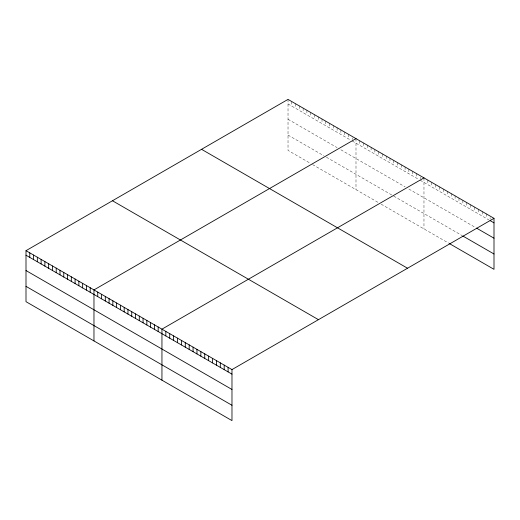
<?xml version="1.0" encoding="UTF-8"?>
<svg xmlns="http://www.w3.org/2000/svg" width="520" height="520" viewBox="0 0 520 520"><rect width="100%" height="100%" fill="white"/><g stroke="black" fill="none" stroke-linecap="round" stroke-linejoin="round"><path stroke-width="0.39" stroke-dasharray="2.6 1.95" d="M288.022 99.392L288.022 150.41L310.681 163.488M288.022 103.942L350.961 140.276M352.216 141.005L418.932 179.524M420.193 180.252L488.813 219.869M288.022 119.275L337.11 147.622M340.886 149.799L405.087 186.862M408.863 189.046L474.546 226.967M288.022 135.077L323.895 155.785M326.411 157.242L393.126 195.761M393.757 196.118L462.228 235.651M312.565 164.58L378.651 202.735M381.166 204.185L448.611 243.126M490.106 217.588L490.106 219.102M486.219 213.824L486.219 218.368M482.326 211.575L482.326 216.125M478.439 209.333L478.439 213.876M474.546 207.083L474.546 211.633M470.659 204.834L470.659 209.385M466.765 202.592L466.765 207.142M462.872 200.343L462.872 204.893M458.985 198.1L458.985 202.644M455.091 195.852L455.091 200.401M451.204 193.609L451.204 198.153M447.31 191.36L447.31 195.91M443.424 189.111L443.424 193.661M439.53 186.869L439.53 191.419M435.637 184.619L435.637 189.169M431.75 182.377L431.75 186.921M427.856 180.128L427.856 184.678M423.969 177.879L423.969 228.897M420.193 177.216L420.193 178.737M416.416 173.524L416.416 178.067M412.64 171.34L412.64 175.89M408.863 169.162L408.863 173.713M405.087 166.978L405.087 171.529M401.31 164.801L401.31 169.351M397.534 162.624L397.534 167.167M393.757 160.44L393.757 164.99M389.981 158.262L389.981 162.805M386.204 156.078L386.204 160.628M382.428 153.901L382.428 158.451M378.651 151.716L378.651 156.267M374.875 149.539L374.875 154.089M371.098 147.362L371.098 151.905M367.322 145.178L367.322 149.727M363.545 143L363.545 147.544M359.769 140.816L359.769 145.366M355.992 138.638L355.992 189.65M352.216 137.976L352.216 139.49M348.439 134.277L348.439 138.827M344.663 132.1L344.663 136.643M340.886 129.916L340.886 134.466M337.11 127.738L337.11 132.288M333.34 125.554L333.34 130.104M329.563 123.377L329.563 127.927M325.786 121.199L325.786 125.742M322.01 119.015L322.01 123.565M318.233 116.838L318.233 121.381M314.457 114.653L314.457 119.203M310.681 112.476L310.681 117.026M306.904 110.292L306.904 114.842M303.127 108.115L303.127 112.665M299.351 105.937L299.351 110.481M295.575 103.753L295.575 108.303M291.798 101.576L291.798 106.126"/><path stroke-width="0.78" d="M26 250.672L231.978 369.59L231.978 420.609L26 301.685L26 250.672L288.022 99.392L494 218.316L494 269.328L449.254 243.497M355.992 138.638L93.971 289.913L93.971 340.932M423.969 177.879L161.948 329.16L161.948 380.172M231.978 369.59L494 218.316M490.106 220.617L494 222.865M476.489 228.092L494 238.199M462.872 236.028L494 253.994M201.552 149.318L407.531 268.236M112.47 200.753L318.448 319.67M26 255.216L231.978 374.14M26 270.55L231.978 389.474M26 286.351L231.978 405.275M228.092 367.348L228.092 371.891M224.198 365.099L224.198 369.649M220.305 362.85L220.305 367.4M216.417 360.607L216.417 365.157M212.524 358.358L212.524 362.908M208.637 356.115L208.637 360.659M204.744 353.866L204.744 358.416M200.857 351.624L200.857 356.168M196.963 349.375L196.963 353.925M193.069 347.126L193.069 351.676M189.183 344.884L189.183 349.434M185.289 342.635L185.289 347.185M181.402 340.392L181.402 344.935M177.508 338.143L177.508 342.693M173.622 335.894L173.622 340.444M169.728 333.651L169.728 338.201M165.834 331.403L165.834 335.953M158.171 326.976L158.171 331.526M154.394 324.798L154.394 329.349M150.618 322.615L150.618 327.164M146.841 320.437L146.841 324.987M143.065 318.26L143.065 322.803M139.288 316.075L139.288 320.625M135.512 313.898L135.512 318.448M131.736 311.714L131.736 316.264M127.959 309.536L127.959 314.087M124.183 307.359L124.183 311.903M120.406 305.175L120.406 309.725M116.63 302.998L116.63 307.541M112.853 300.814L112.853 305.364M109.077 298.636L109.077 303.186M105.3 296.452L105.3 301.002M101.523 294.275L101.523 298.825M97.747 292.097L97.747 296.641M90.194 287.736L90.194 292.286M86.417 285.552L86.417 290.101M82.641 283.374L82.641 287.924M78.871 281.197L78.871 285.74M75.094 279.012L75.094 283.562M71.318 276.835L71.318 281.378M67.541 274.651L67.541 279.201M63.765 272.474L63.765 277.024M59.989 270.289L59.989 274.839M56.212 268.112L56.212 272.662M52.436 265.935L52.436 270.478M48.659 263.75L48.659 268.3M44.883 261.573L44.883 266.123M41.106 259.389L41.106 263.939M37.33 257.212L37.33 261.762M33.553 255.034L33.553 259.578M29.777 252.85L29.777 257.4"/></g></svg>
